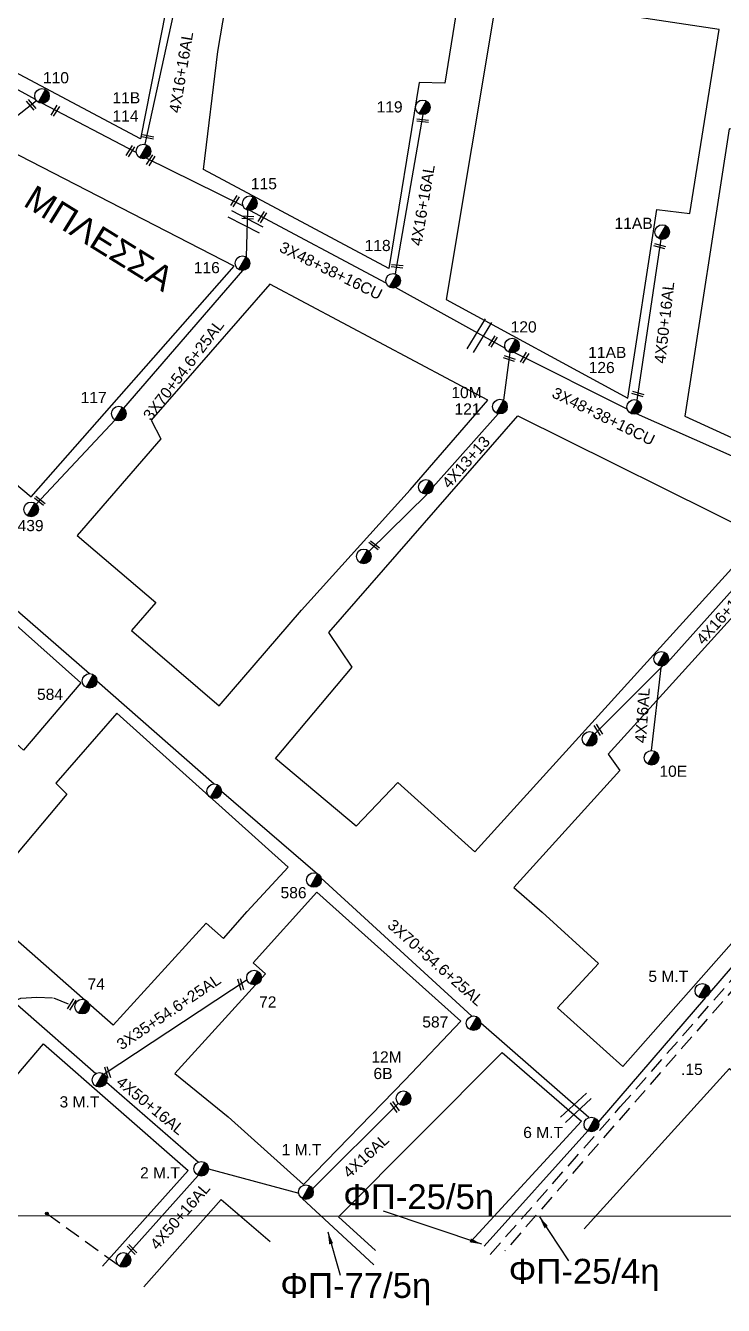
# Model space of a CAD drawing. Header units: millimetres. Extents: x 645 to 3057, y 900 to 1793.
# Drawn here: x 1440.1 to 1552.6, y 902.7 to 1109 of the extents above; entities that cross this region are included whole.
import ezdxf

# ---------------------------------------------------------------- set-up
doc = ezdxf.new("R2010")
doc.units = ezdxf.units.MM
doc.linetypes.add('DASHED', pattern=[19.05, 12.7, -6.35])
for name, color, linetype in [('Άγνωστα', 7, 'Continuous'), ('Γυμνά εναέρια ΧΤ (3Φ)   4x16AL', 7, 'Continuous'), ('Γυμνά εναέρια ΧΤ και ΦΟΠ (3Φ)   4x16+16AL', 7, 'Continuous'), ('Γυμνά εναέρια ΧΤ και ΦΟΠ (3Φ)   4x50+16AL', 7, 'Continuous'), ('Εναέρια παροχή ΧΤ 4x16', 7, 'SYN_LINE'), ('Επιγραφές - Σχήματα', 7, 'Continuous'), ('Καλώδια ΧΤ   3x150+50CU', 7, 'DASHED'), ('Καλώδια ΧΤ   3x48+38+16.5', 7, 'DASHED'), ('Μηχανική τομή', 7, 'Continuous'), ('Στύλος ΦΜ', 7, 'Continuous'), ('Στύλος ΦΜ @ 1', 7, 'Continuous'), ('Συνδέσεις', 7, 'Continuous'), ('Συνεστραμμένα ΧΤ   3x70+54.6+25 AL', 7, 'SYN_LINE'), ('Τομή', 7, 'Continuous'), ('Υπόβαθρο ΔΕΗ', 7, 'Continuous'), ('Υπόγεια Καλώδια Δικτύου ΧΤ   .15', 7, 'DASHED')]:
    doc.layers.add(name, color=color, linetype=linetype)
doc.styles.get("Standard").update_dxf_attribs({"font": 'arial.ttf'})
doc.linetypes.add('SYN_LINE', pattern='A,0.5,-0.0001,["/\\/\\/\\/",Standard,S=0.1,R=0,X=0,Y=-0.05],-0.25', length=0.7501)
doc.dimstyles.new('ISO-25', dxfattribs={"dimtxt": 2.5, "dimasz": 2.5, "dimexe": 1.25, "dimexo": 0.625, "dimtad": 1, "dimtxsty": 'Standard', "dimcen": 2.5, "dimadec": 0, "dimazin": 0, "dimtfac": 1, "dimtmove": 0, "dimatfit": 3, "dimfxl": 1, "dimarcsym": 0})

# ---------------------------------------------------------------- blocks, each defined once
blk = doc.blocks.new('ΥΠΑΡΧΩΝ ΤΣΙΜΕΝΤΕΝΙΟΣ ΣΤΥΛΟΣ')
at = {"layer": 'Στύλος ΦΜ'}
blk.add_hatch(color=256, dxfattribs=at).paths.add_polyline_path([(-1.29, -2.28, 0.574793), (2.62, 0, 0.268822), (1.3, 2.27)])
blk.add_line((-1.29, -2.28), (1.3, 2.27), dxfattribs=at)
blk.add_circle((0, 0), 2.62, dxfattribs=at)
at = {"layer": 'Στύλος ΦΜ', "flags": 4}
for tag, p in [('ΑΡΙΘΜΟΣ', (-4.68, 8.05)), ('ΤΥΠΟΣ', (-4.91, 3.03))]:
    blk.add_attdef(tag, p, '', height=4, dxfattribs=at)
blk = doc.blocks.new('_ΣΥΝΔΕΣΗ')
at = {"layer": 'Συνδέσεις', "linetype": 'SYN_LINE', "ltscale": 40}
blk.add_hatch(color=256, dxfattribs=at).paths.add_polyline_path([(0.5, -0.01, 1), (-0.5, -0.01, 1)])
at = {"layer": 'Συνδέσεις'}
blk.add_circle((0, -0.01), 0.5, dxfattribs=at)
blk = doc.blocks.new('ΜΗΧΑΝΙΚΗ ΤΟΜΗ')
at = {"layer": 'Μηχανική τομή', "ltscale": 40}
for p, q in [((-1.89, 0.78), (1.89, 0.78)), ((1.89, 0), (-1.89, 0))]:
    blk.add_line(p, q, dxfattribs=at)
blk = doc.blocks.new('ΤΟΜΗ')
at = {"layer": 'Τομή', "ltscale": 40}
for p, q in [((-5.68, 0), (5.68, 0)), ((5.68, -2.33), (-5.68, -2.33))]:
    blk.add_line(p, q, dxfattribs=at)

msp = doc.modelspace()

# ---------------------------------------------------------------- linework, layer by layer
at = {"layer": 'Άγνωστα', "color": 30}
for points in [[(1441.67501, 1097.05867), (1420.84666, 1108.4163)], [(1457.90981, 1088.50929), (1442.71358, 1096.43634)], [(1475.12972, 1079.89159), (1459.50874, 1087.57447)], [(1498.235, 1067.41396), (1476.22526, 1079.14617)], [(1517.4525, 1056.8958), (1499.75017, 1066.71681)]]:
    msp.add_lwpolyline(points, dxfattribs=at)
at = {"layer": 'Άγνωστα', "color": 1}
for points in [[(1518.19055, 1056.25194), (1517.16186, 1048.55666)], [(1537.10975, 1047.13605), (1518.87704, 1056.2569)], [(1516.26882, 1046.39785), (1505.80511, 1034.60013)], [(1563.36184, 1035.43263), (1538.60952, 1046.36371)], [(1504.84299, 1033.44227), (1495.45899, 1024.21816)]]:
    msp.add_lwpolyline(points, dxfattribs=at)
at = {"layer": 'Άγνωστα', "color": 30, "linetype": 'SYN_LINE', "ltscale": 20}
msp.add_lwpolyline([(1475.80792, 955.1155), (1452.72595, 939.92108)], dxfattribs=at)
at = {"layer": 'Άγνωστα', "color": 30, "linetype": 'DASHED', "ltscale": 0.2}
msp.add_lwpolyline([(1443.50835, 917.46154), (1454.98708, 909.19294)], dxfattribs=at)
at = {"layer": 'Γυμνά εναέρια ΧΤ (3Φ)   4x16AL', "color": 30, "linetype": 'SYN_LINE', "ltscale": 20}
msp.add_lwpolyline([(1486.33968, 921.44426), (1500.18442, 935.22954)], dxfattribs=at)
at = {"layer": 'Γυμνά εναέρια ΧΤ και ΦΟΠ (3Φ)   4x16+16AL', "color": 30, "ltscale": 0.2}
for points in [[(1465.82339, 1119.62714), (1459.32735, 1089.82083)], [(1441.8425, 1096.82142), (1434.48617, 1091.09999)], [(1504.13613, 1094.59888), (1499.70427, 1068.94103)]]:
    msp.add_lwpolyline(points, dxfattribs=at)
at = {"layer": 'Γυμνά εναέρια ΧΤ και ΦΟΠ (3Φ)   4x16+16AL', "color": 1, "ltscale": 0.2}
for points in [[(1560.46484, 1025.1341), (1543.60101, 1006.29026)], [(1542.84973, 1005.73993), (1531.8746, 994.79922)]]:
    msp.add_lwpolyline(points, dxfattribs=at)
at = {"layer": 'Γυμνά εναέρια ΧΤ και ΦΟΠ (3Φ)   4x50+16AL', "color": 1, "ltscale": 0.2}
msp.add_lwpolyline([(1538.68692, 1048.56869), (1542.57799, 1074.50788)], dxfattribs=at)
at = {"layer": 'Γυμνά εναέρια ΧΤ και ΦΟΠ (3Φ)   4x50+16AL', "color": 30, "ltscale": 0.2}
for points in [[(1438.78619, 951.1153), (1451.41777, 940.03944)], [(1453.11148, 938.66686), (1467.93211, 925.76411)], [(1469.58007, 924.68427), (1484.11731, 920.77396)], [(1456.55494, 910.93472), (1467.91309, 923.61291)], [(1484.70527, 919.89299), (1496.21133, 909.18668)]]:
    msp.add_lwpolyline(points, dxfattribs=at)
at = {"layer": 'Εναέρια παροχή ΧΤ 4x16', "color": 1, "ltscale": 15}
msp.add_lwpolyline([(1541.02613, 992.1138), (1542.55591, 1005.44703)], dxfattribs=at)
at = {"layer": 'Επιγραφές - Σχήματα'}
msp.add_lwpolyline([(644.94827, 917.56325), (2950.19274, 916.21517), (2950.19274, 1768.24265), (644.94827, 1768.24265)], close=True, dxfattribs=at)
at = {"layer": 'Καλώδια ΧΤ   3x150+50CU', "color": 30, "ltscale": 0.2}
msp.add_lwpolyline([(1438.4282, 951.82604), (1439.3243, 952.1934), (1441.87562, 952.34335), (1444.57702, 952.24339), (1448.01795, 950.81798)], dxfattribs=at)
at = {"layer": 'Καλώδια ΧΤ   3x48+38+16.5', "color": 5, "linetype": 'ByBlock', "ltscale": 0.2}
for points in [[(1573.0151, 979.33159), (1550.35459, 953.02189)], [(1549.74706, 952.31517), (1532.44368, 932.18641)], [(1530.743, 930.79649), (1514.01211, 912.19275)]]:
    msp.add_lwpolyline(points, dxfattribs=at)
at = {"layer": 'Συνεστραμμένα ΧΤ   3x70+54.6+25 AL', "color": 1, "ltscale": 10}
msp.add_lwpolyline([(1475.83609, 1079.21232), (1475.63641, 1071.6699)], dxfattribs=at)
at = {"layer": 'Συνεστραμμένα ΧΤ   3x70+54.6+25 AL', "color": 1, "ltscale": 20}
for points in [[(1475.05085, 1069.47025), (1455.87628, 1047.30055)], [(1454.52478, 1045.38528), (1441.76285, 1031.82885)], [(1437.49536, 1015.76587), (1450.40059, 1004.50331)], [(1451.57836, 1003.32554), (1470.48608, 986.70899)], [(1471.66385, 985.53122), (1487.16572, 972.25032)], [(1512.06581, 949.29001), (1487.70304, 971.58376)], [(1530.9172, 932.92623), (1513.50537, 948.1417)]]:
    msp.add_lwpolyline(points, dxfattribs=at)
at = {"layer": 'Υπόβαθρο ΔΕΗ'}
for points in [[(1437.00272, 1166.00716), (1473.90372, 1156.68727), (1469.37152, 1121.75043), (1465.11647, 1123.69304), (1458.6278, 1090.70802), (1428.92135, 1106.4461)], [(1479.5483, 1154.66036), (1515.07515, 1145.46496), (1507.68389, 1099.67183), (1503.55761, 1099.79075), (1498.64128, 1069.77293), (1468.77633, 1085.74229), (1471.06328, 1104.76628)], [(1507.90273, 1064.81128), (1537.21353, 1048.90917), (1541.90589, 1079.29984), (1547.18071, 1078.64108), (1551.92899, 1108.30427), (1516.06702, 1113.74569)], [(1407.46052, 1049.46266), (1421.22941, 1037.26081), (1427.47617, 1044.28768), (1440.97414, 1033.01484), (1473.71948, 1070.18166), (1437.28186, 1088.94888), (1418.96774, 1067.99978), (1421.06161, 1065.13231)], [(1519.46607, 1046.06548), (1558.6336, 1026.59175), (1512.52494, 975.75153), (1500.12125, 986.94746), (1493.39626, 979.89259), (1480.39459, 990.81085), (1492.74212, 1005.52838), (1488.99939, 1011.11138)], [(1399.49899, 996.29036), (1414.12337, 1013.36815), (1411.57012, 1015.66938), (1421.66659, 1027.27838), (1448.98205, 1002.99605), (1439.71991, 992.17885), (1437.97196, 993.77286), (1422.77659, 975.62726), (1409.65934, 987.00746)], [(1558.38077, 966.02344), (1580.93412, 992.24128), (1595.67831, 1008.752), (1563.79972, 1024.22633), (1554.80415, 1014.40456), (1534.05355, 991.50277), (1535.89717, 988.86355), (1518.80463, 970.02522), (1523.39147, 966.02344), (1532.46819, 957.75878), (1525.88025, 950.60109), (1536.42096, 941.16494)], [(1472.73823, 933.07005), (1484.90044, 922.13394), (1501.26893, 939.02338), (1510.25299, 948.48885), (1487.06339, 969.24721), (1476.78663, 957.86529), (1478.77491, 956.08928), (1464.13771, 940.02036)]]:
    msp.add_lwpolyline(points, close=True, dxfattribs=at)
for points in [[(1546.42364, 1045.9803), (1560.97323, 1039.35025), (1577.80741, 1031.25379), (1581.78256, 1053.90199), (1586.87269, 1052.59744), (1590.27605, 1071.02889), (1572.24194, 1074.84754), (1568.99576, 1075.20055), (1571.38095, 1090.15503), (1559.17717, 1091.60481), (1553.53325, 1092.30196), (1546.42364, 1045.9803)], [(1514.60203, 1048.57869), (1479.48694, 1067.27465), (1460.30078, 1045.37615), (1461.90668, 1042.34069), (1448.38547, 1026.78395), (1461.09491, 1015.97708), (1457.14724, 1011.44555), (1471.30295, 999.31509), (1484.55559, 1014.72371), (1502.10777, 1034.09998), (1514.60203, 1048.57869)], [(1454.19162, 947.83918), (1469.2188, 964.26974), (1471.97624, 961.79495), (1475.83455, 966.12722), (1482.43885, 973.31559), (1454.80982, 998.12047), (1444.96304, 986.83144), (1446.71412, 985.05069), (1431.82817, 967.36694), (1433.44835, 966.02344)], [(1454.19162, 947.83918), (1433.44835, 966.02344)], [(1417.09864, 914.53896), (1442.97877, 944.8121), (1466.31827, 924.40677), (1452.45266, 909.0059)], [(1496.51417, 911.52856), (1490.55731, 916.92601), (1516.95822, 943.45169), (1529.70603, 932.37718), (1511.9338, 913.01057)], [(1530.17036, 914.98467), (1553.60718, 940.87137), (1567.48441, 928.86122), (1568.75383, 930.15612), (1580.11475, 920.39985), (1574.33994, 913.97018)], [(1459.16832, 905.67751), (1471.63948, 919.72054), (1479.52631, 912.94455)]]:
    msp.add_lwpolyline(points, dxfattribs=at)
at = {"layer": 'Υπόγεια Καλώδια Δικτύου ΧΤ   .15', "color": 5, "ltscale": 0.2}
msp.add_lwpolyline([(1514.97805, 910.84861), (1535.99013, 934.64101), (1563.47596, 966.02344), (1581.96689, 987.74977), (1594.43513, 1002.08281), (1596.33375, 1003.97971), (1596.79402, 1005.47423), (1609.46427, 1014.5158), (1609.46427, 1014.5158), (1609.46427, 1014.5158), (1609.46427, 1014.5158), (1609.46427, 1014.5158), (1609.46427, 1014.5158, 0.600508136), (1618.43424, 1016.0991)], format="xyb", dxfattribs=at)
at = {"layer": 'Υπόγεια Καλώδια Δικτύου ΧΤ   .15', "color": 27, "ltscale": 0.2}
msp.add_lwpolyline([(1619.43563, 1016.23533), (1619.4548, 1014.58445), (1618.94328, 1013.3068), (1617.73423, 1012.215), (1616.75769, 1011.84332), (1613.78157, 1011.91301), (1610.26133, 1012.63959), (1608.86718, 1012.41014), (1598.43877, 1004.48799), (1597.29248, 1002.43301), (1596.35238, 1001.44678), (1594.56618, 1000.4136), (1574.15641, 976.74304), (1565.03998, 966.02344), (1517.35674, 911.3998)], dxfattribs=at)

# ---------------------------------------------------------------- block references
at = {"layer": 'Μηχανική τομή'}
for p, xscale, yscale, zscale, rotation in [((1440.83396, 1096.04664), 0.4999999999999146, 0.4999999999999146, 0.4999999999999146, 310.8299951624101), ((1445.01253, 1095.12876), 0.4999999999999452, 0.4999999999999452, 0.4999999999999452, 57.70258851464364), ((1504.09037, 1093.43889), 0.4999999999999437, 0.4999999999999437, 0.4999999999999437, 354.288564144945), ((1459.758, 1090.83577), 0.499999999999941, 0.499999999999941, 0.499999999999941, 349.2612140293523), ((1457.11452, 1088.59944), 0.4999999999999452, 0.4999999999999452, 0.4999999999999452, 57.70258851464364), ((1460.43214, 1087.13231), 0.4999999999999452, 0.4999999999999452, 0.4999999999999452, 57.70258851464364), ((1474.01856, 1080.56367), 0.4999999999999452, 0.4999999999999452, 0.4999999999999452, 57.70258851464364), ((1478.40308, 1077.97343), 0.4999999999999452, 0.4999999999999452, 0.4999999999999452, 57.70258851464364), ((1475.90039, 1077.82313), 0.4999999999999025, 0.4999999999999025, 0.4999999999999025, 356.8034589711231), ((1542.2802, 1073.21103), 0.4999999999998085, 0.4999999999998085, 0.4999999999998085, 343.6597473547077), ((1499.99321, 1069.96737), 0.4999999999999437, 0.4999999999999437, 0.4999999999999437, 354.288564144945), ((1515.63101, 1057.91616), 0.4999999999999452, 0.4999999999999452, 0.4999999999999452, 57.70258851464364), ((1520.71011, 1055.31354), 0.4999999999999452, 0.4999999999999452, 0.4999999999999452, 57.70258851464364), ((1518.16549, 1055.47615), 0.4999999999999034, 0.4999999999999034, 0.4999999999999034, 161.0652718155532), ((1538.77102, 1049.38343), 0.4999999999998085, 0.4999999999998085, 0.4999999999998085, 343.6597473547077), ((1442.47375, 1032.50824), 0.4999999999998898, 0.4999999999998898, 0.4999999999998898, 141.9762922984918), ((1496.41912, 1025.33708), 0.4999999999998898, 0.4999999999998898, 0.4999999999998898, 141.9762922984918), ((1532.29252, 995.31664), 0.4999999999998506, 0.4999999999998506, 0.4999999999998506, 302.1347915936852), ((1474.56868, 954.34033), 0.4999999999998173, 0.4999999999998173, 0.4999999999998173, 287.4887907928194), ((1447.67699, 951.04315), 0.4999999999999297, 0.4999999999999297, 0.4999999999999297, 58.01380601343651), ((1453.11079, 940.15728), 0.4999999999998173, 0.4999999999998173, 0.4999999999998173, 287.4887907928194), ((1499.45724, 934.55116), 0.4999999999998354, 0.4999999999998354, 0.4999999999998354, 305.2926423638864), ((1457.09538, 911.53796), 0.5000000000000588, 0.5000000000000588, 0.5000000000000588, 314.4903528366992)]:
    msp.add_blockref('ΜΗΧΑΝΙΚΗ ΤΟΜΗ', p, dxfattribs=dict(at, xscale=xscale, yscale=yscale, zscale=zscale, rotation=rotation))
at = {"layer": 'Στύλος ΦΜ @ 1', "ltscale": 40}
ref = msp.add_blockref('ΥΠΑΡΧΩΝ ΤΣΙΜΕΝΤΕΝΙΟΣ ΣΤΥΛΟΣ', (1442.71358, 1097.61411), dxfattribs=dict(at, xscale=0.4499999999998181, yscale=0.4499999999998181, zscale=0.4499999999998181))
ref.add_attrib('ΤΥΠΟΣ', '110', (1442.86867, 1099.64847), dxfattribs={"layer": 'Στύλος ΦΜ', "height": 1.8, "flags": 4})
ref = msp.add_blockref('ΥΠΑΡΧΩΝ ΤΣΙΜΕΝΤΕΝΙΟΣ ΣΤΥΛΟΣ', (1459.07655, 1088.67007), dxfattribs=dict(at, xscale=0.4499999999998181, yscale=0.4499999999998181, zscale=0.4499999999998181))
ref.add_attrib('ΤΥΠΟΣ', '11B', (1454.08779, 1096.42203), dxfattribs={"layer": 'Στύλος ΦΜ', "height": 1.8, "flags": 4})
ref.add_attrib('ΑΡΙΘΜΟΣ', '114', (1454.08779, 1093.48868), dxfattribs={"layer": 'Στύλος ΦΜ', "height": 1.8, "flags": 4})
ref = msp.add_blockref('ΥΠΑΡΧΩΝ ΤΣΙΜΕΝΤΕΝΙΟΣ ΣΤΥΛΟΣ', (1504.13613, 1095.77665), dxfattribs=dict(at, xscale=0.4499999999998181, yscale=0.4499999999998181, zscale=0.4499999999998181))
ref.add_attrib('ΤΥΠΟΣ', '119', (1496.68386, 1094.94924), dxfattribs={"layer": 'Στύλος ΦΜ', "height": 1.8, "flags": 4})
ref = msp.add_blockref('ΥΠΑΡΧΩΝ ΤΣΙΜΕΝΤΕΝΙΟΣ ΣΤΥΛΟΣ', (1476.22526, 1080.32394), dxfattribs=dict(at, xscale=0.4499999999998181, yscale=0.4499999999998181, zscale=0.4499999999998181))
ref.add_attrib('ΤΥΠΟΣ', '115', (1476.41215, 1082.56969), dxfattribs={"layer": 'Στύλος ΦΜ', "height": 1.8, "flags": 4})
ref = msp.add_blockref('ΥΠΑΡΧΩΝ ΤΣΙΜΕΝΤΕΝΙΟΣ ΣΤΥΛΟΣ', (1542.75271, 1075.67262), dxfattribs=dict(at, xscale=0.4499999999998181, yscale=0.4499999999998181, zscale=0.4499999999998181))
ref.add_attrib('ΤΥΠΟΣ', '11AB', (1535.0639, 1076.18384), dxfattribs={"layer": 'Στύλος ΦΜ', "height": 1.8, "flags": 4})
ref = msp.add_blockref('ΥΠΑΡΧΩΝ ΤΣΙΜΕΝΤΕΝΙΟΣ ΣΤΥΛΟΣ', (1499.34022, 1067.82093), dxfattribs=dict(at, xscale=0.4499999999998181, yscale=0.4499999999998181, zscale=0.4499999999998181))
ref.add_attrib('ΤΥΠΟΣ', '118', (1494.75504, 1072.60544), dxfattribs={"layer": 'Στύλος ΦΜ', "height": 1.8, "flags": 4})
ref = msp.add_blockref('ΥΠΑΡΧΩΝ ΤΣΙΜΕΝΤΕΝΙΟΣ ΣΤΥΛΟΣ', (1475.05085, 1070.64802), dxfattribs=dict(at, xscale=0.4499999999998181, yscale=0.4499999999998181, zscale=0.4499999999998181))
ref.add_attrib('ΤΥΠΟΣ', '116', (1467.20699, 1069.04166), dxfattribs={"layer": 'Στύλος ΦΜ', "height": 1.8, "flags": 4})
ref = msp.add_blockref('ΥΠΑΡΧΩΝ ΤΣΙΜΕΝΤΕΝΙΟΣ ΣΤΥΛΟΣ', (1518.52566, 1057.38103), dxfattribs=dict(at, xscale=0.4499999999998181, yscale=0.4499999999998181, zscale=0.4499999999998181))
ref.add_attrib('ΤΥΠΟΣ', '120', (1518.29947, 1059.49037), dxfattribs={"layer": 'Στύλος ΦΜ', "height": 1.8, "flags": 4})
ref = msp.add_blockref('ΥΠΑΡΧΩΝ ΤΣΙΜΕΝΤΕΝΙΟΣ ΣΤΥΛΟΣ', (1538.23597, 1047.48067), dxfattribs=dict(at, xscale=0.4499999999998181, yscale=0.4499999999998181, zscale=0.4499999999998181))
ref.add_attrib('ΤΥΠΟΣ', '11AB', (1530.81575, 1055.37217), dxfattribs={"layer": 'Στύλος ΦΜ', "height": 1.8, "flags": 4})
ref.add_attrib('ΑΡΙΘΜΟΣ', '126', (1530.88963, 1052.93633), dxfattribs={"layer": 'Στύλος ΦΜ', "height": 1.8, "flags": 4})
ref = msp.add_blockref('ΥΠΑΡΧΩΝ ΤΣΙΜΕΝΤΕΝΙΟΣ ΣΤΥΛΟΣ', (1516.57629, 1047.53477), dxfattribs=dict(at, xscale=0.4499999999998181, yscale=0.4499999999998181, zscale=0.4499999999998181))
ref.add_attrib('ΤΥΠΟΣ', '121', (1509.25415, 1046.25303), dxfattribs={"layer": 'Στύλος ΦΜ', "height": 1.8, "flags": 4})
ref.add_attrib('ΑΡΙΘΜΟΣ', '10M', (1508.73811, 1048.90454), dxfattribs={"layer": 'Στύλος ΦΜ', "height": 1.8, "flags": 4})
ref = msp.add_blockref('ΥΠΑΡΧΩΝ ΤΣΙΜΕΝΤΕΝΙΟΣ ΣΤΥΛΟΣ', (1455.10582, 1046.40975), dxfattribs=dict(at, xscale=0.4499999999998181, yscale=0.4499999999998181, zscale=0.4499999999998181))
ref.add_attrib('ΤΥΠΟΣ', '117', (1448.94586, 1048.10435), dxfattribs={"layer": 'Στύλος ΦΜ', "height": 1.8, "flags": 4})
at = {"layer": 'Στύλος ΦΜ @ 1', "ltscale": 40, "xscale": 0.4499999999998181, "yscale": 0.4499999999998181, "zscale": 0.4499999999998181}
for p in [(1504.62734, 1034.60013), (1494.61906, 1023.39253), (1542.58609, 1006.88781), (1531.04049, 993.96772), (1470.48608, 985.53122), (1455.85939, 909.98427)]:
    msp.add_blockref('ΥΠΑΡΧΩΝ ΤΣΙΜΕΝΤΕΝΙΟΣ ΣΤΥΛΟΣ', p, dxfattribs=at)
at = {"layer": 'Στύλος ΦΜ @ 1', "ltscale": 40}
ref = msp.add_blockref('ΥΠΑΡΧΩΝ ΤΣΙΜΕΝΤΕΝΙΟΣ ΣΤΥΛΟΣ', (1440.95555, 1030.97129), dxfattribs=dict(at, xscale=0.4499999999998181, yscale=0.4499999999998181, zscale=0.4499999999998181))
ref.add_attrib('ΤΥΠΟΣ', '439', (1438.77897, 1027.46059), dxfattribs={"layer": 'Στύλος ΦΜ', "height": 1.8, "flags": 4})
ref = msp.add_blockref('ΥΠΑΡΧΩΝ ΤΣΙΜΕΝΤΕΝΙΟΣ ΣΤΥΛΟΣ', (1450.40059, 1003.32554), dxfattribs=dict(at, xscale=0.4499999999998181, yscale=0.4499999999998181, zscale=0.4499999999998181))
ref.add_attrib('ΤΥΠΟΣ', '584', (1441.91297, 1000.26085), dxfattribs={"layer": 'Στύλος ΦΜ', "height": 1.8, "flags": 4})
ref = msp.add_blockref('ΥΠΑΡΧΩΝ ΤΣΙΜΕΝΤΕΝΙΟΣ ΣΤΥΛΟΣ', (1541.02613, 990.93603), dxfattribs=dict(at, xscale=0.4499999999998181, yscale=0.4499999999998181, zscale=0.4499999999998181))
ref.add_attrib('ΤΥΠΟΣ', '10E', (1542.29854, 987.8684), dxfattribs={"layer": 'Στύλος ΦΜ', "height": 1.8, "flags": 4})
ref = msp.add_blockref('ΥΠΑΡΧΩΝ ΤΣΙΜΕΝΤΕΝΙΟΣ ΣΤΥΛΟΣ', (1486.58016, 971.22843), dxfattribs=dict(at, xscale=0.4499999999998181, yscale=0.4499999999998181, zscale=0.4499999999998181))
ref.add_attrib('ΤΥΠΟΣ', '586', (1481.19075, 968.29159), dxfattribs={"layer": 'Στύλος ΦΜ', "height": 1.8, "flags": 4})
ref = msp.add_blockref('ΥΠΑΡΧΩΝ ΤΣΙΜΕΝΤΕΝΙΟΣ ΣΤΥΛΟΣ', (1449.19572, 950.81798), dxfattribs=dict(at, xscale=0.4499999999998181, yscale=0.4499999999998181, zscale=0.4499999999998181))
ref.add_attrib('ΤΥΠΟΣ', '74', (1450.06692, 953.57807), dxfattribs={"layer": 'Στύλος ΦΜ', "height": 1.8, "flags": 4})
ref = msp.add_blockref('ΥΠΑΡΧΩΝ ΤΣΙΜΕΝΤΕΝΙΟΣ ΣΤΥΛΟΣ', (1476.91836, 955.50802), dxfattribs=dict(at, xscale=0.4499999999998181, yscale=0.4499999999998181, zscale=0.4499999999998181))
ref.add_attrib('ΤΥΠΟΣ', '72', (1477.72826, 950.67591), dxfattribs={"layer": 'Στύλος ΦΜ', "height": 1.8, "flags": 4})
ref = msp.add_blockref('ΥΠΑΡΧΩΝ ΤΣΙΜΕΝΤΕΝΙΟΣ ΣΤΥΛΟΣ', (1549.23057, 953.37364), dxfattribs=dict(at, xscale=0.4499999999998181, yscale=0.4499999999998181, zscale=0.4499999999998181))
ref.add_attrib('ΤΥΠΟΣ', '5 M.T', (1540.51761, 954.8053), dxfattribs={"layer": 'Στύλος ΦΜ', "height": 1.8, "flags": 4})
ref = msp.add_blockref('ΥΠΑΡΧΩΝ ΤΣΙΜΕΝΤΕΝΙΟΣ ΣΤΥΛΟΣ', (1512.3276, 948.1417), dxfattribs=dict(at, xscale=0.4499999999998181, yscale=0.4499999999998181, zscale=0.4499999999998181))
ref.add_attrib('ΤΥΠΟΣ', '587', (1504.05296, 947.45452), dxfattribs={"layer": 'Στύλος ΦΜ', "height": 1.8, "flags": 4})
ref = msp.add_blockref('ΥΠΑΡΧΩΝ ΤΣΙΜΕΝΤΕΝΙΟΣ ΣΤΥΛΟΣ', (1501.01902, 936.06055), dxfattribs=dict(at, xscale=0.4499999999998181, yscale=0.4499999999998181, zscale=0.4499999999998181))
ref.add_attrib('ΤΥΠΟΣ', '12M', (1495.83805, 941.8128), dxfattribs={"layer": 'Στύλος ΦΜ', "height": 1.8, "flags": 4})
ref.add_attrib('ΑΡΙΘΜΟΣ', '6B', (1496.17963, 939.13943), dxfattribs={"layer": 'Στύλος ΦΜ', "height": 1.8, "flags": 4})
ref = msp.add_blockref('ΥΠΑΡΧΩΝ ΤΣΙΜΕΝΤΕΝΙΟΣ ΣΤΥΛΟΣ', (1451.98377, 939.00659), dxfattribs=dict(at, xscale=0.4499999999998181, yscale=0.4499999999998181, zscale=0.4499999999998181))
ref.add_attrib('ΤΥΠΟΣ', '3 M.T', (1445.54637, 934.56827), dxfattribs={"layer": 'Στύλος ΦΜ', "height": 1.8, "flags": 4})
ref = msp.add_blockref('ΥΠΑΡΧΩΝ ΤΣΙΜΕΝΤΕΝΙΟΣ ΣΤΥΛΟΣ', (1531.32404, 931.82096), dxfattribs=dict(at, xscale=0.4499999999998181, yscale=0.4499999999998181, zscale=0.4499999999998181))
ref.add_attrib('ΤΥΠΟΣ', '6 M.T', (1520.33158, 929.63829), dxfattribs={"layer": 'Στύλος ΦΜ', "height": 1.8, "flags": 4})
ref = msp.add_blockref('ΥΠΑΡΧΩΝ ΤΣΙΜΕΝΤΕΝΙΟΣ ΣΤΥΛΟΣ', (1485.2863, 920.91746), dxfattribs=dict(at, xscale=0.4499999999998181, yscale=0.4499999999998181, zscale=0.4499999999998181))
ref.add_attrib('ΤΥΠΟΣ', '1 M.T', (1481.36066, 926.86462), dxfattribs={"layer": 'Στύλος ΦΜ', "height": 1.8, "flags": 4})
ref = msp.add_blockref('ΥΠΑΡΧΩΝ ΤΣΙΜΕΝΤΕΝΙΟΣ ΣΤΥΛΟΣ', (1468.4023, 924.68427), dxfattribs=dict(at, xscale=0.4499999999998181, yscale=0.4499999999998181, zscale=0.4499999999998181))
ref.add_attrib('ΤΥΠΟΣ', '2 M.T', (1458.53482, 923.12722), dxfattribs={"layer": 'Στύλος ΦΜ', "height": 1.8, "flags": 4})
at = {"layer": 'Συνδέσεις', "xscale": 0.4499999999998181, "yscale": 0.4499999999998181, "zscale": 0.4499999999998181}
msp.add_blockref('_ΣΥΝΔΕΣΗ', (1443.5098, 917.46675), dxfattribs=at)
at = {"layer": 'Τομή'}
for p, xscale, yscale, zscale, rotation in [((1475.79946, 1077.82877), 0.5000000000001411, 0.5000000000001411, 0.5000000000001411, 332.7775066976486), ((1512.7554, 1059.27631), 0.5000000000002243, 0.5000000000002243, 0.5000000000002243, 58.7299020203383), ((1528.44066, 934.9125), 0.4999999999999588, 0.4999999999999588, 0.4999999999999588, 42.88394285290124)]:
    msp.add_blockref('ΤΟΜΗ', p, dxfattribs=dict(at, xscale=xscale, yscale=yscale, zscale=zscale, rotation=rotation))

# ---------------------------------------------------------------- texts
at = {"layer": 'Γυμνά εναέρια ΧΤ (3Φ)   4x16AL', "color": 7, "ltscale": 0.2, "insert": (1491.06186, 924.39904), "char_height": 1.8, "width": 30, "attachment_point": 1, "rotation": 42.6178079}
msp.add_mtext('4X16AL', dxfattribs=at)
at = {"layer": 'Γυμνά εναέρια ΧΤ και ΦΟΠ (3Φ)   4x16+16AL', "color": 7, "ltscale": 0.2, "char_height": 1.8, "width": 30, "attachment_point": 1}
for insert, rotation in [((1463.17564, 1095.06096), 80.5292545), ((1502.13746, 1073.64215), 80.5292545), ((1548.05627, 1010.20469), 48.4079371)]:
    msp.add_mtext('4X16+16AL', dxfattribs=dict(at, insert=insert, rotation=rotation))
at = {"layer": 'Γυμνά εναέρια ΧΤ και ΦΟΠ (3Φ)   4x50+16AL', "color": 7, "ltscale": 0.2, "char_height": 1.8, "width": 30, "attachment_point": 1}
for insert, rotation in [((1541.45169, 1054.62081), 83.6324793), ((1455.6849, 939.76062), 320.723462), ((1459.9742, 912.64782), 49.1585877)]:
    msp.add_mtext('4X50+16AL', dxfattribs=dict(at, insert=insert, rotation=rotation))
at = {"layer": 'Εναέρια παροχή ΧΤ 4x16', "color": 7, "ltscale": 20, "insert": (1538.32119, 993.37003), "char_height": 1.8, "width": 30, "attachment_point": 1, "rotation": 85.8367146}
msp.add_mtext('4X16AL', dxfattribs=at)
at = {"layer": 'Επιγραφές - Σχήματα', "insert": (1441.61218, 1083.42258), "char_height": 4, "width": 69.9753744, "attachment_point": 1, "rotation": 328.2353595}
msp.add_mtext('ΜΠΛΕΣΣΑ', dxfattribs=at)
at = {"layer": 'Επιγραφές - Σχήματα', "color": 7, "ltscale": 0.2, "char_height": 1.8, "width": 30, "attachment_point": 1}
for s, insert, rotation in [('3X48+38+16CU', (1481.62918, 1074.22857), 333.8894363), ('3X48+38+16CU', (1525.5889, 1050.75196), 333.8894363), ('4X13+13', (1507.05088, 1035.41059), 48.4079371)]:
    msp.add_mtext(s, dxfattribs=dict(at, insert=insert, rotation=rotation))
at = {"layer": 'Επιγραφές - Σχήματα', "color": 7, "ltscale": 20, "insert": (1454.52969, 945.23643), "char_height": 1.8, "width": 30, "attachment_point": 1, "rotation": 34.0581729}
msp.add_mtext('3X35+54.6+25AL', dxfattribs=at)
at = {"layer": 'Επιγραφές - Σχήματα', "char_height": 4, "width": 69.9753744, "attachment_point": 1}
for s, insert in [('ΦΠ-25/5η', (1491.29977, 922.1809)), ('ΦΠ-25/4η', (1517.98723, 910.16422)), ('ΦΠ-77/5η', (1481.15979, 907.86314))]:
    msp.add_mtext(s, dxfattribs=dict(at, insert=insert))
at = {"layer": 'Συνεστραμμένα ΧΤ   3x70+54.6+25 AL', "color": 7, "ltscale": 20, "char_height": 1.8, "width": 30, "attachment_point": 1}
for insert, rotation in [((1458.87443, 1046.21563), 52.5808045), ((1499.47617, 965.07725), 318.5629845)]:
    msp.add_mtext('3X70+54.6+25AL', dxfattribs=dict(at, insert=insert, rotation=rotation))
at = {"layer": 'Υπόγεια Καλώδια Δικτύου ΧΤ   .15', "color": 7, "ltscale": 0.2, "insert": (1545.79189, 941.60158), "char_height": 1.8, "width": 30, "attachment_point": 1}
msp.add_mtext('.15', dxfattribs=at)

# ---------------------------------------------------------------- leaders
at = {"layer": 'Επιγραφές - Σχήματα', "ltscale": 40}
for points in [[(1513.6835, 912.51571), (1497.79405, 917.84568)], [(1522.93419, 916.95018), (1527.65106, 909.81917)], [(1488.80397, 914.50139), (1490.82362, 907.5181)]]:
    msp.add_leader(points, dimstyle='ISO-25', override={"dimasz": 2, "dimtad": 0}, dxfattribs=at)

doc.saveas('drawing.dxf')
